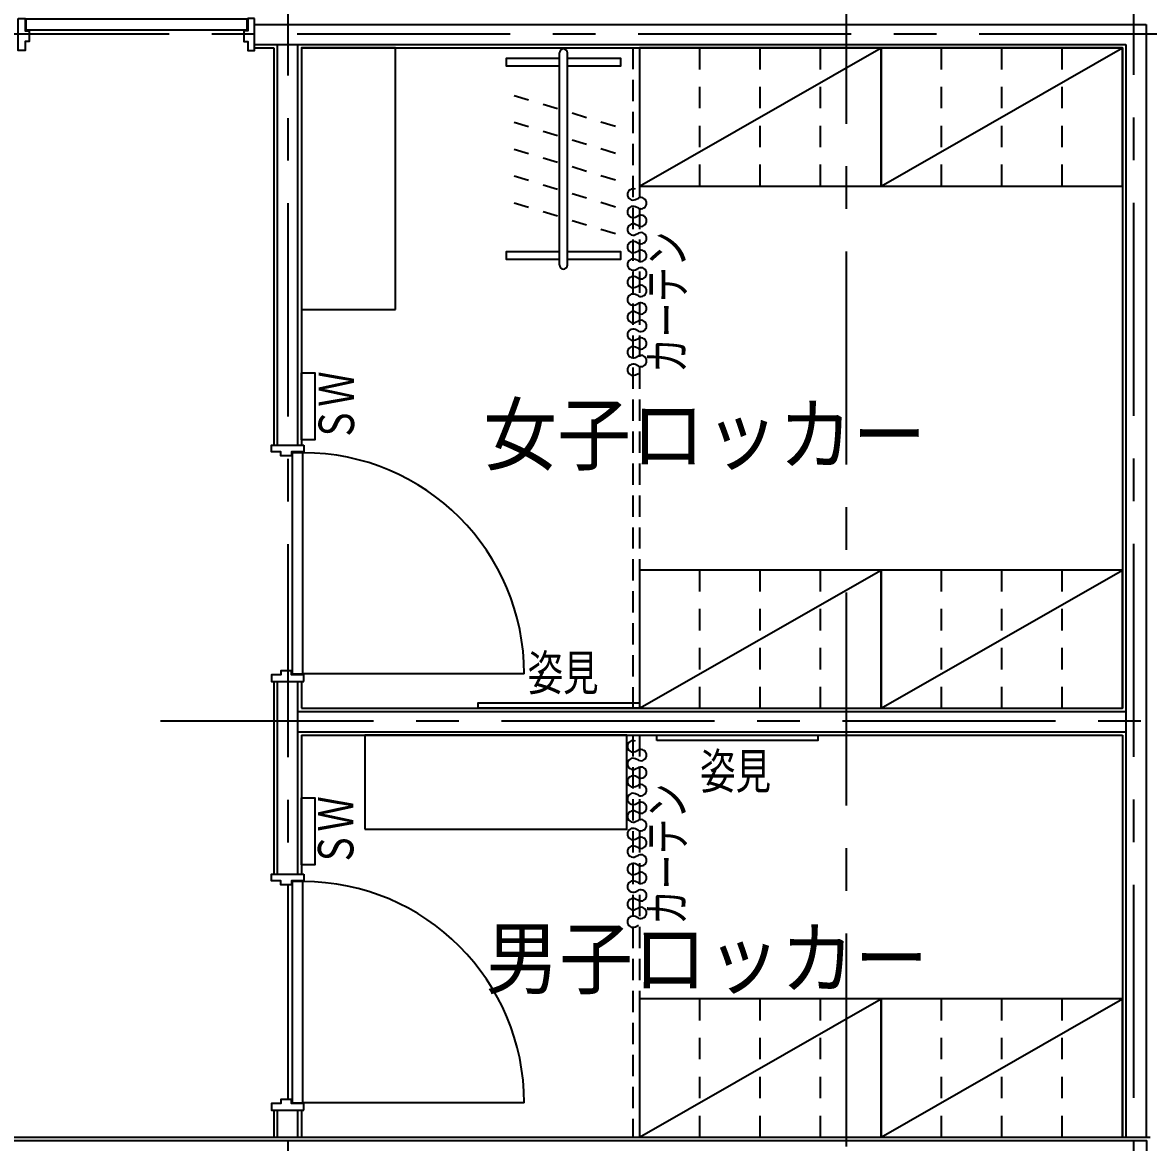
# Model space of a CAD drawing. Extents: x -119186 to 98821, y 1814 to 147180.
# Drawn here: x 27742 to 31935, y 25175 to 29347 of the extents above; entities that cross this region are included whole.
import ezdxf
from ezdxf.enums import TextEntityAlignment as Align

# ---------------------------------------------------------------- set-up
doc = ezdxf.new("R2010")
doc.units = 0
doc.header["$LTSCALE"] = 12.7
doc.header["$MEASUREMENT"] = 0
doc.linetypes.add('CENTER', pattern=[2, 1.25, -0.25, 0.25, -0.25])
doc.linetypes.add('HIDDEN2', pattern=[0.1875, 0.125, -0.0625])
doc.layers.get('0').update_dxf_attribs({"linetype": 'CONTINUOUS'})
for name, color, linetype in [('80_SHELL_TEXT', 7, 'CONTINUOUS'), ('A_建築（什器）', 8, 'CONTINUOUS'), ('A_建築（建具）', 2, 'CONTINUOUS'), ('A_建築（新設・仕上げ）', 2, 'CONTINUOUS'), ('A_建築（軽鉄下地）', 8, 'CONTINUOUS'), ('A_通り芯', 8, 'CENTER')]:
    doc.layers.add(name, color=color, linetype=linetype)
doc.styles.get("Standard").update_dxf_attribs({"font": 'txt', "bigfont": 'BIGFONT.SHX'})

# ---------------------------------------------------------------- blocks, each defined once
blk = doc.blocks.new('パイプハンガータテ伸縮タイプ')
at = {"color": 0}
for p, q in [((-15, 15), (-15, 805)), ((15, 15), (15, 805)), ((-129.6, 629.2), (-183.5, 645.5)), ((-21.9, 596.4), (-75.8, 612.8)), ((-129.6, 529.2), (-183.5, 545.5)), ((85.9, 563.7), (32, 580.1)), ((193.7, 530.9), (139.8, 547.3)), ((-21.9, 496.4), (-75.8, 512.8)), ((85.9, 463.7), (32, 480.1)), ((-129.6, 429.2), (-183.5, 445.5)), ((193.7, 430.9), (139.8, 447.3)), ((-21.9, 396.4), (-75.8, 412.8)), ((85.9, 363.7), (32, 380.1)), ((-129.6, 329.2), (-183.5, 345.5)), ((193.7, 330.9), (139.8, 347.3)), ((-21.9, 296.4), (-75.8, 312.8)), ((85.9, 263.7), (32, 280.1)), ((-129.6, 229.2), (-183.5, 245.5)), ((-21.9, 196.4), (-75.8, 212.8)), ((193.7, 230.9), (139.8, 247.3)), ((85.9, 163.7), (32, 180.1)), ((193.7, 130.9), (139.8, 147.3))]:
    blk.add_line(p, q, dxfattribs=at)
for points in [[(-15, 755), (-212.5, 755), (-212.5, 785), (-15, 785)], [(15, 785), (212.5, 785), (212.5, 755), (15, 755)], [(-15, 35), (-212.5, 35), (-212.5, 65), (-15, 65)], [(15, 65), (212.5, 65), (212.5, 35), (15, 35)]]:
    blk.add_lwpolyline(points, dxfattribs=at)
for centre, start, end in [((0, 805), 0, 180), ((0, 15), 180, 0)]:
    blk.add_arc(centre, 15, start, end, dxfattribs=at)

msp = doc.modelspace()

# ---------------------------------------------------------------- linework, layer by layer
at = {"color": 8}
for points in [[(28780.38, 27792.44), (28780.38, 28042.44), (28830.38, 28042.44), (28830.38, 27792.44)], [(28780.38, 26209.75), (28780.38, 26459.75), (28830.38, 26459.75), (28830.38, 26209.75)]]:
    msp.add_lwpolyline(points, close=True, dxfattribs=at)
at = {"layer": 'A_建築（什器）', "color": 8, "linetype": 'HIDDEN2', "ltscale": 50}
for p, q in [((30014.13, 29252.63), (30014.13, 26792.64)), ((30039.13, 29252.63), (30039.13, 26792.64)), ((30014.14, 26692.64), (30014.14, 25195.13)), ((30039.14, 26692.64), (30039.14, 25195.13))]:
    msp.add_line(p, q, dxfattribs=at)
at = {"layer": 'A_建築（什器）', "color": 8}
for p, q in [((30039.13, 28737.63), (30939.13, 29252.63)), ((30264.13, 29172.63), (30264.13, 29252.63)), ((30489.13, 29172.63), (30489.13, 29252.63)), ((30714.13, 29172.63), (30714.13, 29252.63)), ((30939.13, 28737.63), (31839.13, 29252.64)), ((31164.13, 29172.63), (31164.13, 29252.63)), ((31389.13, 29172.64), (31389.13, 29252.64)), ((31614.13, 29172.64), (31614.13, 29252.64)), ((30264.13, 29027.63), (30264.13, 29107.63)), ((30489.13, 29027.63), (30489.13, 29107.63)), ((30714.13, 29027.63), (30714.13, 29107.63)), ((31164.13, 29027.63), (31164.13, 29107.63)), ((31389.13, 29027.64), (31389.13, 29107.64)), ((31614.13, 29027.64), (31614.13, 29107.64)), ((30264.13, 28882.63), (30264.13, 28962.63)), ((30489.13, 28882.63), (30489.13, 28962.63)), ((30714.13, 28882.63), (30714.13, 28962.63)), ((31164.13, 28882.63), (31164.13, 28962.63)), ((31389.13, 28882.64), (31389.13, 28962.64)), ((31614.13, 28882.64), (31614.13, 28962.64)), ((30264.13, 28737.63), (30264.13, 28817.63)), ((30489.13, 28737.63), (30489.13, 28817.63)), ((30714.13, 28737.63), (30714.13, 28817.63)), ((31164.13, 28737.63), (31164.13, 28817.63)), ((31389.13, 28737.64), (31389.13, 28817.64)), ((31614.13, 28737.64), (31614.13, 28817.64)), ((30024.35, 28687.69), (30036.16, 28693.1)), ((30036.17, 28655.03), (30024.35, 28660.45)), ((30036.15, 28655.03), (30024.36, 28660.45)), ((30024.35, 28622.38), (30036.16, 28627.79)), ((30024.35, 28622.37), (30036.16, 28627.79)), ((30036.17, 28589.72), (30024.35, 28595.14)), ((30024.35, 28557.07), (30036.16, 28562.48)), ((30036.16, 28524.4), (30024.35, 28529.83)), ((30036.15, 28524.41), (30024.36, 28529.83)), ((30024.35, 28491.75), (30036.16, 28497.17)), ((30024.35, 28491.75), (30036.16, 28497.17)), ((30036.16, 28459.09), (30024.35, 28464.52)), ((30024.35, 28426.44), (30036.16, 28431.86)), ((30036.15, 28393.79), (30024.36, 28399.2)), ((30024.35, 28361.13), (30036.16, 28366.55)), ((30036.15, 28328.47), (30024.36, 28333.89)), ((30024.35, 28295.82), (30036.16, 28301.23)), ((30036.15, 28263.16), (30024.36, 28268.58)), ((30024.35, 28230.5), (30036.16, 28235.92)), ((30036.15, 28197.85), (30024.36, 28203.27)), ((30024.35, 28165.19), (30036.16, 28170.61)), ((30024.35, 28099.88), (30036.16, 28105.3)), ((30036.15, 28132.54), (30024.36, 28137.96)), ((30036.15, 28132.54), (30024.36, 28137.95)), ((30036.15, 28067.23), (30024.36, 28072.64)), ((30024.35, 28034.57), (30036.16, 28039.99)), ((30039.13, 26792.63), (30939.13, 27307.64)), ((30264.13, 27227.63), (30264.13, 27307.63)), ((30489.13, 27227.64), (30489.13, 27307.64)), ((30714.13, 27227.64), (30714.13, 27307.64)), ((30939.13, 26792.64), (31839.13, 27307.64)), ((31164.13, 27227.64), (31164.13, 27307.64)), ((31389.13, 27227.64), (31389.13, 27307.64)), ((31614.13, 27227.64), (31614.13, 27307.64)), ((30264.13, 27082.63), (30264.13, 27162.63)), ((30489.13, 27082.64), (30489.13, 27162.64)), ((30714.13, 27082.64), (30714.13, 27162.64)), ((31164.13, 27082.64), (31164.13, 27162.64)), ((31389.13, 27082.64), (31389.13, 27162.64)), ((31614.13, 27082.64), (31614.13, 27162.64)), ((30264.13, 26937.63), (30264.13, 27017.63)), ((30489.13, 26937.64), (30489.13, 27017.64)), ((30714.13, 26937.64), (30714.13, 27017.64)), ((31164.13, 26937.64), (31164.13, 27017.64)), ((31389.13, 26937.64), (31389.13, 27017.64)), ((31614.13, 26937.64), (31614.13, 27017.64)), ((30264.13, 26792.63), (30264.13, 26872.63)), ((30489.13, 26792.64), (30489.13, 26872.64)), ((30714.13, 26792.64), (30714.13, 26872.64)), ((31164.13, 26792.64), (31164.13, 26872.64)), ((31389.13, 26792.64), (31389.13, 26872.64)), ((31614.13, 26792.64), (31614.13, 26872.64)), ((30024.35, 26631.94), (30036.16, 26637.35)), ((30036.17, 26599.28), (30024.35, 26604.7)), ((30036.15, 26599.28), (30024.36, 26604.7)), ((30024.35, 26566.62), (30036.16, 26572.04)), ((30024.35, 26566.62), (30036.16, 26572.04)), ((30036.17, 26533.97), (30024.35, 26539.39)), ((30024.35, 26501.31), (30036.16, 26506.73)), ((30036.16, 26468.65), (30024.35, 26474.07)), ((30036.15, 26468.66), (30024.36, 26474.08)), ((30024.35, 26436), (30036.16, 26441.42)), ((30024.35, 26436), (30036.16, 26441.42)), ((30036.16, 26403.34), (30024.35, 26408.76)), ((30024.35, 26370.69), (30036.16, 26376.11)), ((30036.15, 26338.04), (30024.36, 26343.45)), ((30024.35, 26305.38), (30036.16, 26310.8)), ((30036.15, 26272.72), (30024.36, 26278.14)), ((30024.35, 26240.07), (30036.16, 26245.48)), ((30036.15, 26207.41), (30024.36, 26212.83)), ((30024.35, 26174.75), (30036.16, 26180.17)), ((30036.15, 26142.1), (30024.36, 26147.52)), ((30024.35, 26109.44), (30036.16, 26114.86)), ((30024.35, 26044.13), (30036.16, 26049.55)), ((30036.15, 26076.79), (30024.36, 26082.21)), ((30036.15, 26076.79), (30024.36, 26082.2)), ((30036.15, 26011.48), (30024.36, 26016.89)), ((30024.35, 25978.82), (30036.16, 25984.24)), ((30039.13, 25195.13), (30939.13, 25710.14)), ((30264.13, 25630.13), (30264.13, 25710.13)), ((30489.13, 25630.14), (30489.13, 25710.14)), ((30714.13, 25630.14), (30714.13, 25710.14)), ((30939.13, 25195.14), (31839.13, 25710.14)), ((31164.13, 25630.14), (31164.13, 25710.14)), ((31389.13, 25630.14), (31389.13, 25710.14)), ((31614.13, 25630.14), (31614.13, 25710.14)), ((30264.13, 25485.13), (30264.13, 25565.13)), ((30489.13, 25485.14), (30489.13, 25565.14)), ((30714.13, 25485.14), (30714.13, 25565.14)), ((31164.13, 25485.14), (31164.13, 25565.14)), ((31389.13, 25485.14), (31389.13, 25565.14)), ((31614.13, 25485.14), (31614.13, 25565.14)), ((30264.13, 25340.13), (30264.13, 25420.13)), ((30489.13, 25340.14), (30489.13, 25420.14)), ((30714.13, 25340.14), (30714.13, 25420.14)), ((31164.13, 25340.14), (31164.13, 25420.14)), ((31389.13, 25340.14), (31389.13, 25420.14)), ((31614.13, 25340.14), (31614.13, 25420.14)), ((30264.13, 25195.13), (30264.13, 25275.13)), ((30489.13, 25195.14), (30489.13, 25275.14)), ((30714.13, 25195.14), (30714.13, 25275.14)), ((31164.13, 25195.14), (31164.13, 25275.14)), ((31389.13, 25195.14), (31389.13, 25275.14)), ((31614.13, 25195.14), (31614.13, 25275.14))]:
    msp.add_line(p, q, dxfattribs=at)
for points in [[(29130.38, 28277.64), (29130.38, 29252.64), (28780.38, 29252.64), (28780.38, 28277.64)], [(30039.13, 28737.63), (30939.13, 28737.63), (30939.13, 29252.63), (30039.13, 29252.63)], [(30939.13, 28737.63), (31839.13, 28737.64), (31839.13, 29252.64), (30939.13, 29252.63)], [(30039.13, 26792.63), (30939.13, 26792.64), (30939.13, 27307.64), (30039.13, 27307.63)], [(30939.13, 26792.64), (31839.13, 26792.64), (31839.13, 27307.64), (30939.13, 27307.64)], [(29439.15, 26792.64), (29439.15, 26812.64), (30039.15, 26812.64), (30039.15, 26792.64)], [(29016.83, 26342.64), (29991.83, 26342.64), (29991.83, 26692.64), (29016.83, 26692.64)], [(30103.77, 26672.64), (30103.77, 26692.64), (30703.77, 26692.64), (30703.77, 26672.64)], [(30039.13, 25195.13), (30939.13, 25195.14), (30939.13, 25710.14), (30039.13, 25710.13)], [(30939.13, 25195.14), (31839.13, 25195.14), (31839.13, 25710.14), (30939.13, 25710.14)]]:
    msp.add_lwpolyline(points, close=True, dxfattribs=at)
for centre, radius, start, end in [((30015.62, 28706.72), 20.94, 65.34521, 179.9952), ((30015.62, 28706.73), 20.94, 65.34521, 179.9952), ((30015.62, 28706.72), 20.95, 179.99583, 294.63877), ((30015.62, 28706.73), 20.95, 179.99583, 294.63877), ((30015.62, 28706.73), 20.95, 179.99583, 294.63877), ((30044.89, 28674.06), 20.95, 359.99583, 114.63877), ((30015.62, 28641.42), 20.94, 65.34521, 179.9952), ((30015.62, 28641.41), 20.94, 65.34521, 179.9952), ((30044.89, 28674.07), 20.95, 245.32968, 359.98772), ((30015.62, 28641.42), 20.95, 179.99583, 294.63877), ((30015.62, 28641.41), 20.95, 179.99583, 294.63877), ((30015.62, 28641.41), 20.95, 179.99583, 294.63877), ((30044.89, 28608.75), 20.95, 359.99583, 114.63877), ((30044.9, 28608.75), 20.94, 245.34503, 0.00416), ((30015.62, 28576.11), 20.94, 65.34521, 179.9952), ((30015.62, 28576.11), 20.95, 179.99583, 294.63877), ((30044.89, 28543.44), 20.95, 359.99583, 114.63877), ((30015.61, 28510.79), 20.94, 65.34521, 179.9952), ((30015.62, 28510.79), 20.94, 65.34521, 179.9952), ((30044.89, 28543.45), 20.95, 245.32968, 359.98772), ((30015.62, 28510.79), 20.95, 179.99583, 294.63877), ((30015.62, 28510.79), 20.95, 179.99583, 294.63877), ((30015.63, 28510.79), 20.95, 179.99583, 294.63877), ((30044.89, 28478.13), 20.95, 359.99583, 114.63877), ((30044.89, 28478.13), 20.95, 359.99583, 114.63877), ((30044.9, 28478.13), 20.94, 245.34503, 0.00416), ((30015.61, 28445.48), 20.94, 65.34521, 179.9952), ((30015.62, 28445.48), 20.95, 179.99583, 294.63877), ((30015.62, 28380.17), 20.94, 65.34521, 179.9952), ((30044.89, 28412.82), 20.95, 245.32968, 359.98772), ((30044.89, 28412.82), 20.95, 359.99583, 114.63877), ((30015.62, 28380.17), 20.95, 179.99583, 294.63877), ((30015.62, 28380.17), 20.95, 179.99583, 294.63877), ((30044.89, 28347.51), 20.95, 359.99583, 114.63877), ((30015.62, 28314.86), 20.94, 65.34521, 179.9952), ((30015.62, 28314.86), 20.95, 179.99583, 294.63877), ((30015.62, 28314.86), 20.95, 179.99583, 294.63877), ((30044.89, 28347.51), 20.95, 245.32968, 359.98772), ((30015.62, 28249.54), 20.94, 65.34521, 179.9952), ((30044.89, 28282.2), 20.95, 245.32968, 359.98772), ((30044.89, 28282.19), 20.95, 359.99583, 114.63877), ((30015.62, 28249.54), 20.95, 179.99583, 294.63877), ((30015.62, 28249.54), 20.95, 179.99583, 294.63877), ((30044.89, 28216.88), 20.95, 359.99583, 114.63877), ((30015.62, 28184.23), 20.94, 65.34521, 179.9952), ((30015.62, 28184.23), 20.95, 179.99583, 294.63877), ((30015.62, 28184.23), 20.95, 179.99583, 294.63877), ((30044.89, 28216.88), 20.95, 245.32968, 359.98772), ((30044.89, 28151.57), 20.95, 245.32968, 359.98772), ((30044.89, 28151.57), 20.95, 245.32968, 359.98772), ((30044.89, 28151.57), 20.95, 359.99583, 114.63877), ((30015.62, 28118.92), 20.94, 65.34521, 179.9952), ((30015.62, 28118.92), 20.94, 65.34521, 179.9952), ((30015.62, 28118.92), 20.95, 179.99583, 294.63877), ((30015.62, 28118.92), 20.95, 179.99583, 294.63877), ((30015.62, 28118.92), 20.95, 179.99583, 294.63877), ((30044.89, 28086.26), 20.95, 359.99583, 114.63877), ((30015.62, 28053.61), 20.94, 65.34521, 179.9952), ((30044.89, 28086.26), 20.95, 245.32968, 359.98772), ((30015.62, 28053.61), 20.95, 179.99583, 294.63877), ((30015.62, 28053.61), 20.95, 179.99583, 294.63877), ((30015.62, 26650.97), 20.94, 65.34521, 179.9952), ((30015.62, 26650.98), 20.94, 65.34521, 179.9952), ((30015.62, 26650.97), 20.95, 179.99583, 294.63877), ((30015.62, 26650.98), 20.95, 179.99583, 294.63877), ((30015.62, 26650.98), 20.95, 179.99583, 294.63877), ((30044.89, 26618.31), 20.95, 359.99583, 114.63877), ((30015.62, 26585.66), 20.94, 65.34521, 179.9952), ((30015.62, 26585.66), 20.94, 65.34521, 179.9952), ((30044.89, 26618.32), 20.95, 245.32968, 359.98772), ((30015.62, 26585.66), 20.95, 179.99583, 294.63877), ((30015.62, 26585.66), 20.95, 179.99583, 294.63877), ((30015.62, 26585.66), 20.95, 179.99583, 294.63877), ((30044.89, 26553), 20.95, 359.99583, 114.63877), ((30044.9, 26553), 20.94, 245.34503, 0.00416), ((30015.62, 26520.35), 20.94, 65.34521, 179.9952), ((30015.62, 26520.35), 20.95, 179.99583, 294.63877), ((30044.89, 26487.69), 20.95, 359.99583, 114.63877), ((30015.61, 26455.04), 20.94, 65.34521, 179.9952), ((30015.62, 26455.04), 20.94, 65.34521, 179.9952), ((30044.89, 26487.7), 20.95, 245.32968, 359.98772), ((30015.62, 26455.04), 20.95, 179.99583, 294.63877), ((30015.62, 26455.04), 20.95, 179.99583, 294.63877), ((30015.63, 26455.04), 20.95, 179.99583, 294.63877), ((30044.89, 26422.38), 20.95, 359.99583, 114.63877), ((30044.89, 26422.38), 20.95, 359.99583, 114.63877), ((30044.9, 26422.37), 20.94, 245.34503, 0.00416), ((30015.61, 26389.73), 20.94, 65.34521, 179.9952), ((30015.62, 26389.73), 20.95, 179.99583, 294.63877), ((30015.62, 26324.42), 20.94, 65.34521, 179.9952), ((30044.89, 26357.07), 20.95, 245.32968, 359.98772), ((30044.89, 26357.07), 20.95, 359.99583, 114.63877), ((30015.62, 26324.42), 20.95, 179.99583, 294.63877), ((30015.62, 26324.42), 20.95, 179.99583, 294.63877), ((30044.89, 26291.76), 20.95, 359.99583, 114.63877), ((30015.62, 26259.11), 20.94, 65.34521, 179.9952), ((30015.62, 26259.11), 20.95, 179.99583, 294.63877), ((30015.62, 26259.11), 20.95, 179.99583, 294.63877), ((30044.89, 26291.76), 20.95, 245.32968, 359.98772), ((30015.62, 26193.79), 20.94, 65.34521, 179.9952), ((30044.89, 26226.45), 20.95, 245.32968, 359.98772), ((30044.89, 26226.44), 20.95, 359.99583, 114.63877), ((30015.62, 26193.79), 20.95, 179.99583, 294.63877), ((30015.62, 26193.79), 20.95, 179.99583, 294.63877), ((30044.89, 26161.13), 20.95, 359.99583, 114.63877), ((30015.62, 26128.48), 20.94, 65.34521, 179.9952), ((30015.62, 26128.48), 20.95, 179.99583, 294.63877), ((30015.62, 26128.48), 20.95, 179.99583, 294.63877), ((30044.89, 26161.13), 20.95, 245.32968, 359.98772), ((30044.89, 26095.82), 20.95, 245.32968, 359.98772), ((30044.89, 26095.82), 20.95, 245.32968, 359.98772), ((30044.89, 26095.82), 20.95, 359.99583, 114.63877), ((30015.62, 26063.17), 20.94, 65.34521, 179.9952), ((30015.62, 26063.17), 20.94, 65.34521, 179.9952), ((30015.62, 26063.17), 20.95, 179.99583, 294.63877), ((30015.62, 26063.17), 20.95, 179.99583, 294.63877), ((30015.62, 26063.17), 20.95, 179.99583, 294.63877), ((30044.89, 26030.51), 20.95, 359.99583, 114.63877), ((30015.62, 25997.86), 20.94, 65.34521, 179.9952), ((30044.89, 26030.51), 20.95, 245.32968, 359.98772), ((30015.62, 25997.86), 20.95, 179.99583, 294.63877), ((30015.62, 25997.86), 20.95, 179.99583, 294.63877)]:
    msp.add_arc(centre, radius, start, end, dxfattribs=at)
at = {"layer": 'A_建築（建具）', "color": 8}
for p, q in [((29610.13, 26920.64), (28786.13, 26920.64)), ((29610.13, 25323.14), (28786.13, 25323.14))]:
    msp.add_line(p, q, dxfattribs=at)
for points in [[(27725.88, 29362.64), (27750.88, 29362.64), (27750.88, 29316.64), (27765.88, 29316.64), (27765.88, 29276.64), (27750.88, 29276.64), (27750.88, 29242.64), (27725.88, 29242.64), (27725.88, 29362.64)], [(28605.88, 29362.64), (28580.88, 29362.64), (28580.88, 29316.64), (28565.88, 29316.64), (28565.88, 29276.64), (28580.88, 29276.64), (28580.88, 29242.64), (28605.88, 29242.64), (28605.88, 29362.64)], [(28789.13, 27772.64), (28789.13, 27747.64), (28743.13, 27747.64), (28743.13, 27732.64), (28703.13, 27732.64), (28703.13, 27747.64), (28669.13, 27747.64), (28669.13, 27772.64), (28789.13, 27772.64)], [(28789.13, 26892.64), (28789.13, 26917.64), (28743.13, 26917.64), (28743.13, 26932.64), (28703.13, 26932.64), (28703.13, 26917.64), (28669.13, 26917.64), (28669.13, 26892.64), (28789.13, 26892.64)], [(28789.13, 26175.14), (28789.13, 26150.14), (28743.13, 26150.14), (28743.13, 26135.14), (28703.13, 26135.14), (28703.13, 26150.14), (28669.13, 26150.14), (28669.13, 26175.14), (28789.13, 26175.14)], [(28789.13, 25295.14), (28789.13, 25320.14), (28743.13, 25320.14), (28743.13, 25335.14), (28703.13, 25335.14), (28703.13, 25320.14), (28669.13, 25320.14), (28669.13, 25295.14), (28789.13, 25295.14)]]:
    msp.add_lwpolyline(points, dxfattribs=at)
for points in [[(28577.88, 29359.64), (27753.88, 29359.64), (27753.88, 29319.64), (28577.88, 29319.64)], [(28786.13, 26920.64), (28786.13, 27744.64), (28746.13, 27744.64), (28746.13, 26920.64)], [(28786.13, 25323.14), (28786.13, 26147.14), (28746.13, 26147.14), (28746.13, 25323.14)]]:
    msp.add_lwpolyline(points, close=True, dxfattribs=at)
for centre in [(28786.13, 26920.64), (28786.13, 25323.14)]:
    msp.add_arc(centre, 824, 0, 90, dxfattribs=at)
at = {"layer": 'A_建築（新設・仕上げ）', "color": 8}
for p, q in [((28605.88, 29252.64), (28677.88, 29252.64)), ((28677.88, 29252.64), (28677.88, 27772.64)), ((28780.38, 29252.64), (31839.13, 29252.64)), ((28780.38, 29252.64), (28780.38, 27772.64)), ((31839.13, 29252.64), (31839.13, 26792.64)), ((28677.88, 26892.64), (28677.88, 26175.14)), ((28780.38, 26892.64), (28780.38, 26792.64)), ((28780.38, 26792.64), (31839.13, 26792.64)), ((28780.38, 26692.64), (31839.13, 26692.64)), ((28780.38, 26692.64), (28780.38, 26175.14)), ((31839.13, 26692.64), (31839.13, 25195.14)), ((28677.88, 25295.14), (28677.88, 25195.14)), ((28780.38, 25295.14), (28780.38, 25195.14)), ((23961.63, 25195.14), (31941.63, 25195.14)), ((23974.13, 25182.64), (31929.13, 25182.64)), ((31929.13, 22688.87), (31929.13, 25182.64))]:
    msp.add_line(p, q, dxfattribs=at)
at = {"layer": 'A_建築（軽鉄下地）', "color": 8, "ltscale": 50}
for p, q in [((28605.88, 29340.14), (31926.63, 29340.14)), ((31926.63, 29340.14), (31926.63, 25195.14)), ((28605.88, 29265.14), (31851.63, 29265.14)), ((28690.38, 29265.14), (28690.38, 27772.64)), ((28765.38, 29265.14), (28765.38, 27772.64)), ((31851.63, 29265.14), (31851.63, 25195.14)), ((28690.38, 26892.64), (28690.38, 26175.14)), ((28765.38, 26892.64), (28765.38, 26175.14)), ((28765.38, 26780.14), (31851.63, 26780.14)), ((28765.38, 26705.14), (31851.63, 26705.14)), ((28690.38, 25295.14), (28690.38, 25195.14)), ((28765.38, 25295.14), (28765.38, 25195.14))]:
    msp.add_line(p, q, dxfattribs=at)
at = {"layer": 'A_通り芯', "color": 8, "ltscale": 50}
for p, q in [((30809.13, 51353.91), (30809.13, 14059.15)), ((31879.13, 29945.62), (31879.13, 14059.15)), ((28729.13, 29943.85), (28729.13, 24166.65)), ((22414.25, 29305.49), (32548.18, 29305.49)), ((28255.66, 26745.49), (32548.18, 26745.49))]:
    msp.add_line(p, q, dxfattribs=at)

# ---------------------------------------------------------------- block references
at = {"layer": 'A_建築（什器）', "color": 8}
msp.add_blockref('パイプハンガータテ伸縮タイプ', (29756.19, 28428.87), dxfattribs=at)

# ---------------------------------------------------------------- texts
at = {"layer": '80_SHELL_TEXT', "color": 8, "width": 0.8}
for s, p in [('カーテン', (30073.1, 28040.93)), ('ＳＷ', (28840.89, 27783.82)), ('カーテン', (30073.1, 25985.18)), ('ＳＷ', (28838.26, 26201.28))]:
    msp.add_text(s, height=150, rotation=90, dxfattribs=at).set_placement(p, align=Align.TOP_LEFT)
at = {"layer": '80_SHELL_TEXT', "color": 8}
for s, p in [('女子ロッカー', (29458.11, 27929)), ('男子ロッカー', (29465.18, 25977.62))]:
    msp.add_text(s, height=250, dxfattribs=at).set_placement(p, align=Align.TOP_LEFT)
at = {"layer": '80_SHELL_TEXT', "color": 8, "width": 0.8}
for p in [(29623.05, 26994.69), (30265.47, 26628.04)]:
    msp.add_text('姿見', height=150, dxfattribs=at).set_placement(p, align=Align.TOP_LEFT)

doc.saveas('drawing.dxf')
